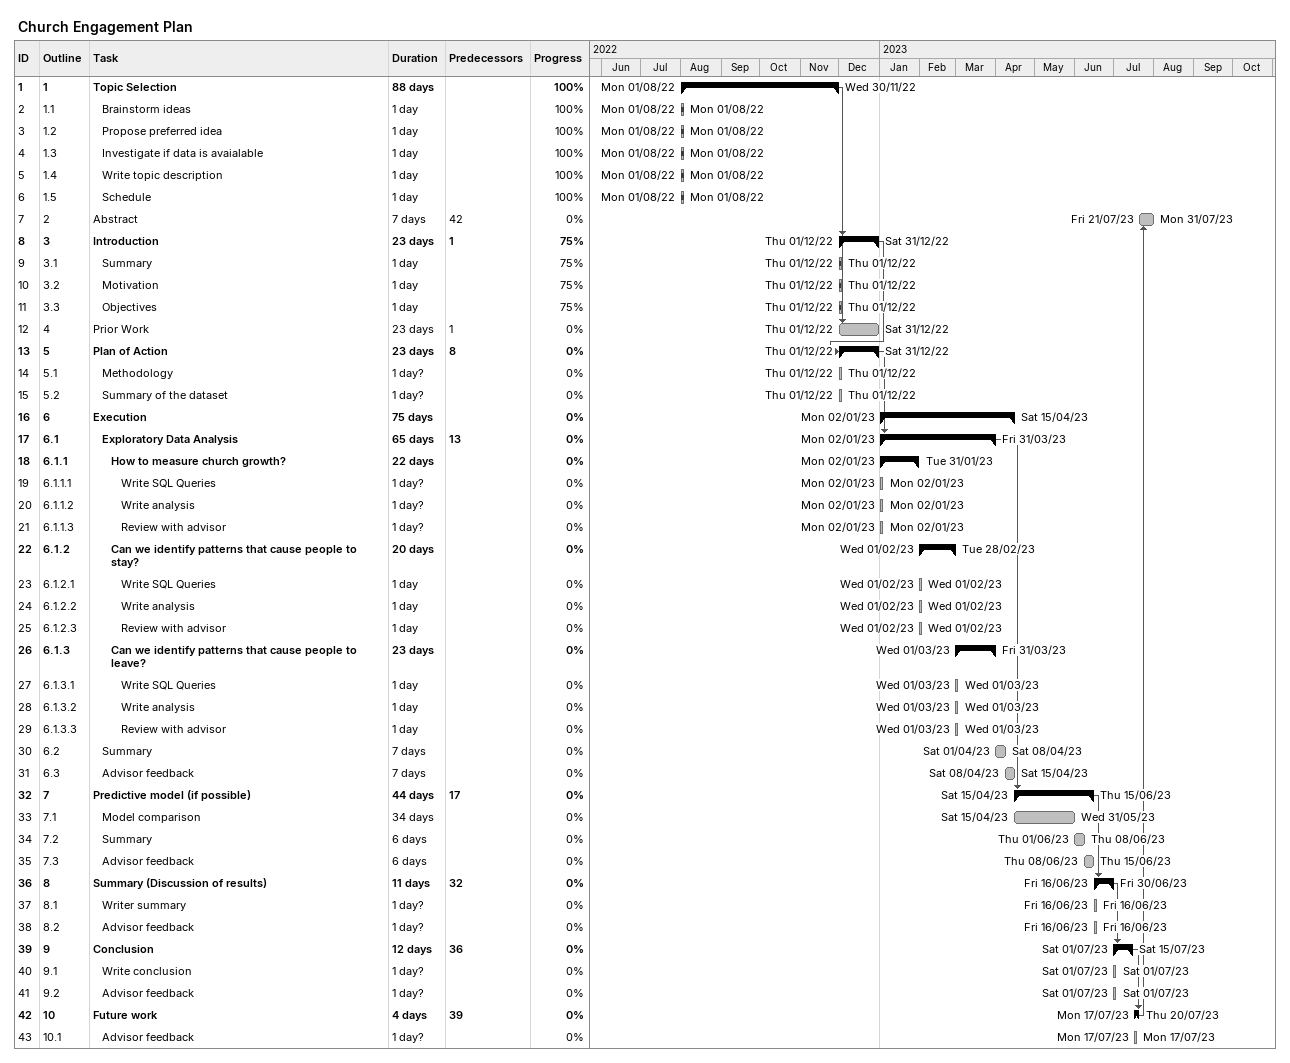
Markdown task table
Church Engagement Plan

| ID | WBS | Task | Duration | Start | Finish | Predecessors | % complete |
|---|---|---|---|---|---|---|---|
| 1 | 1 | **Topic Selection** | 88d | 2022-08-01 | 2022-11-30 |  | 100 |
| 2 | 1.1 | Brainstorm ideas | 1d | 2022-08-01 | 2022-08-01 |  | 100 |
| 3 | 1.2 | Propose preferred idea | 1d | 2022-08-01 | 2022-08-01 |  | 100 |
| 4 | 1.3 | Investigate if data is avaialable | 1d | 2022-08-01 | 2022-08-01 |  | 100 |
| 5 | 1.4 | Write topic description | 1d | 2022-08-01 | 2022-08-01 |  | 100 |
| 6 | 1.5 | Schedule | 1d | 2022-08-01 | 2022-08-01 |  | 100 |
| 7 | 2 | Abstract | 7d | 2023-07-21 | 2023-07-31 | 42 | 0 |
| 8 | 3 | **Introduction** | 23d | 2022-12-01 | 2022-12-31 | 1 | 75 |
| 9 | 3.1 | Summary | 1d | 2022-12-01 | 2022-12-01 |  | 75 |
| 10 | 3.2 | Motivation | 1d | 2022-12-01 | 2022-12-01 |  | 75 |
| 11 | 3.3 | Objectives | 1d | 2022-12-01 | 2022-12-01 |  | 75 |
| 12 | 4 | Prior Work | 23d | 2022-12-01 | 2022-12-31 | 1 | 0 |
| 13 | 5 | **Plan of Action** | 23d | 2022-12-01 | 2022-12-31 | 8 | 0 |
| 14 | 5.1 | Methodology | 1d? | 2022-12-01 | 2022-12-01 |  | 0 |
| 15 | 5.2 | Summary of the dataset | 1d? | 2022-12-01 | 2022-12-01 |  | 0 |
| 16 | 6 | **Execution** | 75d | 2023-01-02 | 2023-04-15 |  | 0 |
| 17 | 6.1 | **Exploratory Data Analysis** | 65d | 2023-01-02 | 2023-03-31 | 13 | 0 |
| 18 | 6.1.1 | **How to measure church growth?** | 22d | 2023-01-02 | 2023-01-31 |  | 0 |
| 19 | 6.1.1.1 | Write SQL Queries | 1d? | 2023-01-02 | 2023-01-02 |  | 0 |
| 20 | 6.1.1.2 | Write analysis | 1d? | 2023-01-02 | 2023-01-02 |  | 0 |
| 21 | 6.1.1.3 | Review with advisor | 1d? | 2023-01-02 | 2023-01-02 |  | 0 |
| 22 | 6.1.2 | **Can we identify patterns that cause people to stay?** | 20d | 2023-02-01 | 2023-02-28 |  | 0 |
| 23 | 6.1.2.1 | Write SQL Queries | 1d | 2023-02-01 | 2023-02-01 |  | 0 |
| 24 | 6.1.2.2 | Write analysis | 1d | 2023-02-01 | 2023-02-01 |  | 0 |
| 25 | 6.1.2.3 | Review with advisor | 1d | 2023-02-01 | 2023-02-01 |  | 0 |
| 26 | 6.1.3 | **Can we identify patterns that cause people to leave?** | 23d | 2023-03-01 | 2023-03-31 |  | 0 |
| 27 | 6.1.3.1 | Write SQL Queries | 1d | 2023-03-01 | 2023-03-01 |  | 0 |
| 28 | 6.1.3.2 | Write analysis | 1d | 2023-03-01 | 2023-03-01 |  | 0 |
| 29 | 6.1.3.3 | Review with advisor | 1d | 2023-03-01 | 2023-03-01 |  | 0 |
| 30 | 6.2 | Summary | 7d | 2023-04-01 | 2023-04-08 |  | 0 |
| 31 | 6.3 | Advisor feedback | 7d | 2023-04-08 | 2023-04-15 |  | 0 |
| 32 | 7 | **Predictive model (if possible)** | 44d | 2023-04-15 | 2023-06-15 | 17 | 0 |
| 33 | 7.1 | Model comparison | 34d | 2023-04-15 | 2023-05-31 |  | 0 |
| 34 | 7.2 | Summary | 6d | 2023-06-01 | 2023-06-08 |  | 0 |
| 35 | 7.3 | Advisor feedback | 6d | 2023-06-08 | 2023-06-15 |  | 0 |
| 36 | 8 | **Summary (Discussion of results)** | 11d | 2023-06-16 | 2023-06-30 | 32 | 0 |
| 37 | 8.1 | Writer summary | 1d? | 2023-06-16 | 2023-06-16 |  | 0 |
| 38 | 8.2 | Advisor feedback | 1d? | 2023-06-16 | 2023-06-16 |  | 0 |
| 39 | 9 | **Conclusion** | 12d | 2023-07-01 | 2023-07-15 | 36 | 0 |
| 40 | 9.1 | Write conclusion | 1d? | 2023-07-01 | 2023-07-01 |  | 0 |
| 41 | 9.2 | Advisor feedback | 1d? | 2023-07-01 | 2023-07-01 |  | 0 |
| 42 | 10 | **Future work** | 4d | 2023-07-17 | 2023-07-20 | 39 | 0 |
| 43 | 10.1 | Advisor feedback | 1d? | 2023-07-17 | 2023-07-17 |  | 0 |
